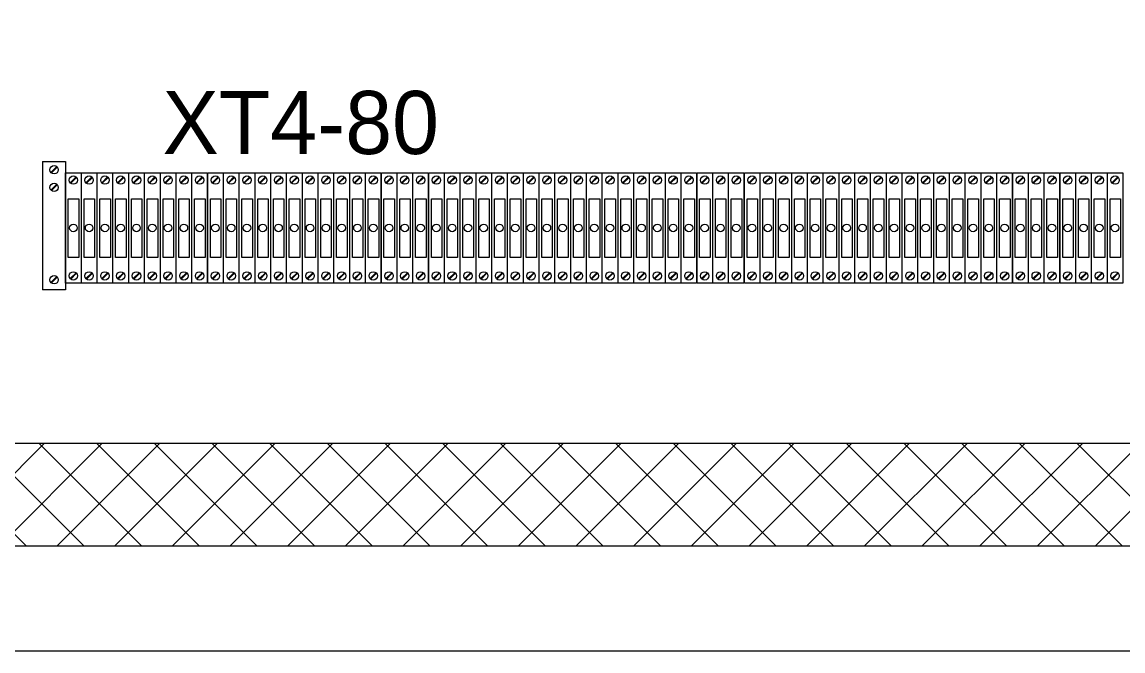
# Model space of a CAD drawing. Header units: millimetres. Extents: x 32626 to 72822, y 60047 to 123188.
# Drawn here: x 38763.5 to 39020.7, y 64902.7 to 65049.5 of the extents above; entities that cross this region are included whole.
import ezdxf

# ---------------------------------------------------------------- set-up
doc = ezdxf.new("R2010")
doc.units = ezdxf.units.MM
doc.header["$LTSCALE"] = 10
doc.layers.add('1轮廓实线层', color=7, linetype='Continuous', lineweight=18)
doc.layers.add('6文字层', color=3, linetype='Continuous', lineweight=18)
doc.styles.add('样式 1', font='SIMYOU.TTF', dxfattribs={"width": 0.75})

msp = doc.modelspace()

# ---------------------------------------------------------------- hatches: boundary and pattern name
at = {"layer": '1轮廓实线层'}
h = msp.add_hatch(dxfattribs=at)
h.set_pattern_fill('ANSI37', color=256, scale=3, style=0)
h.set_pattern_definition([(45, (7301.284, -2091.581), (-6.7351921, 6.7351921), []), (135, (7301.284, -2091.581), (-6.7351921, -6.7351921), [])])
h.paths.add_polyline_path([(38725.51, 64927.13), (38725.51, 65322.25), (39458.98, 65322.25), (39458.98, 64927.13)])
h.paths.add_polyline_path([(38748.93, 65298.85), (39435.56, 65298.85), (39435.56, 65190.85), (38748.93, 65190.85)], flags=16)
h.paths.add_polyline_path([(38748.91, 65166.85), (39435.58, 65166.85), (39435.58, 65076.85), (38748.91, 65076.85)], flags=16)
h.paths.add_polyline_path([(38748.91, 65052.85), (39435.58, 65052.85), (39435.58, 64951.12), (38748.91, 64951.12)], flags=16)

# ---------------------------------------------------------------- linework, layer by layer
at = {"layer": '1轮廓实线层', "lineweight": 13}
for p, q in [((38768.32, 65016.98), (38773.72, 65016.98)), ((38768.32, 65016.98), (38768.32, 64986.98)), ((38770.27, 65014.42), (38771.65, 65015.8)), ((38770.4, 65014.3), (38771.77, 65015.68)), ((38773.72, 65016.98), (38773.72, 64986.98)), ((38773.72, 65014.35), (38777.32, 65014.35)), ((38773.72, 64988.55), (38773.72, 65014.35)), ((38774.77, 65012.01), (38776.15, 65013.38)), ((38774.9, 65011.88), (38776.27, 65013.26)), ((38777.32, 65014.35), (38777.32, 64988.55)), ((38777.41, 65014.35), (38781.01, 65014.35)), ((38777.41, 64988.55), (38777.41, 65014.35)), ((38778.46, 65012.01), (38779.84, 65013.38)), ((38778.58, 65011.88), (38779.96, 65013.26)), ((38781.01, 65014.35), (38781.01, 64988.55)), ((38781.1, 65014.35), (38784.7, 65014.35)), ((38781.1, 64988.55), (38781.1, 65014.35)), ((38782.15, 65012.01), (38783.53, 65013.38)), ((38782.27, 65011.88), (38783.65, 65013.26)), ((38784.7, 65014.35), (38784.7, 64988.55)), ((38784.78, 65014.35), (38788.38, 65014.35)), ((38784.78, 64988.55), (38784.78, 65014.35)), ((38785.83, 65012.01), (38787.21, 65013.38)), ((38785.95, 65011.88), (38787.33, 65013.26)), ((38788.38, 65014.35), (38788.38, 64988.55)), ((38788.47, 65014.35), (38792.07, 65014.35)), ((38788.47, 64988.55), (38788.47, 65014.35)), ((38789.52, 65012.01), (38790.9, 65013.38)), ((38789.64, 65011.88), (38791.02, 65013.26)), ((38792.07, 65014.35), (38792.07, 64988.55)), ((38792.16, 65014.35), (38795.76, 65014.35)), ((38792.16, 64988.55), (38792.16, 65014.35)), ((38793.21, 65012.01), (38794.58, 65013.38)), ((38793.33, 65011.88), (38794.71, 65013.26)), ((38795.76, 65014.35), (38795.76, 64988.55)), ((38795.84, 65014.35), (38799.44, 65014.35)), ((38795.84, 64988.55), (38795.84, 65014.35)), ((38796.89, 65012.01), (38798.27, 65013.38)), ((38797.01, 65011.88), (38798.39, 65013.26)), ((38799.44, 65014.35), (38799.44, 64988.55)), ((38799.53, 65014.35), (38803.13, 65014.35)), ((38799.53, 64988.55), (38799.53, 65014.35)), ((38800.58, 65012.01), (38801.96, 65013.38)), ((38800.7, 65011.88), (38802.08, 65013.26)), ((38803.13, 65014.35), (38803.13, 64988.55)), ((38803.21, 65014.35), (38806.81, 65014.35)), ((38803.21, 64988.55), (38803.21, 65014.35)), ((38804.26, 65012.01), (38805.64, 65013.38)), ((38804.38, 65011.88), (38805.76, 65013.26)), ((38806.81, 65014.35), (38806.81, 64988.55)), ((38806.9, 65014.35), (38810.5, 65014.35)), ((38806.9, 64988.55), (38806.9, 65014.35)), ((38807.95, 65012.01), (38809.33, 65013.38)), ((38808.07, 65011.88), (38809.45, 65013.26)), ((38810.5, 65014.35), (38810.5, 64988.55)), ((38810.59, 65014.35), (38814.19, 65014.35)), ((38810.59, 64988.55), (38810.59, 65014.35)), ((38811.64, 65012.01), (38813.02, 65013.38)), ((38811.76, 65011.88), (38813.14, 65013.26)), ((38814.19, 65014.35), (38814.19, 64988.55)), ((38814.27, 65014.35), (38817.87, 65014.35)), ((38814.27, 64988.55), (38814.27, 65014.35)), ((38815.32, 65012.01), (38816.7, 65013.38)), ((38815.44, 65011.88), (38816.82, 65013.26)), ((38817.87, 65014.35), (38817.87, 64988.55)), ((38817.96, 65014.35), (38821.56, 65014.35)), ((38817.96, 64988.55), (38817.96, 65014.35)), ((38819.01, 65012.01), (38820.39, 65013.38)), ((38819.13, 65011.88), (38820.51, 65013.26)), ((38821.56, 65014.35), (38821.56, 64988.55)), ((38821.64, 65014.35), (38825.24, 65014.35)), ((38821.64, 64988.55), (38821.64, 65014.35)), ((38822.69, 65012.01), (38824.07, 65013.38)), ((38822.82, 65011.88), (38824.19, 65013.26)), ((38825.24, 65014.35), (38825.24, 64988.55)), ((38825.33, 65014.35), (38828.93, 65014.35)), ((38825.33, 64988.55), (38825.33, 65014.35)), ((38826.38, 65012.01), (38827.76, 65013.38)), ((38826.5, 65011.88), (38827.88, 65013.26)), ((38828.93, 65014.35), (38828.93, 64988.55)), ((38829.02, 65014.35), (38832.62, 65014.35)), ((38829.02, 64988.55), (38829.02, 65014.35)), ((38830.07, 65012.01), (38831.45, 65013.38)), ((38830.19, 65011.88), (38831.57, 65013.26)), ((38832.62, 65014.35), (38832.62, 64988.55)), ((38832.7, 65014.35), (38836.3, 65014.35)), ((38832.7, 64988.55), (38832.7, 65014.35)), ((38833.75, 65012.01), (38835.13, 65013.38)), ((38833.87, 65011.88), (38835.25, 65013.26)), ((38836.3, 65014.35), (38836.3, 64988.55)), ((38836.39, 65014.35), (38839.99, 65014.35)), ((38836.39, 64988.55), (38836.39, 65014.35)), ((38837.44, 65012.01), (38838.82, 65013.38)), ((38837.56, 65011.88), (38838.94, 65013.26)), ((38839.99, 65014.35), (38839.99, 64988.55)), ((38840.07, 65014.35), (38843.67, 65014.35)), ((38840.07, 64988.55), (38840.07, 65014.35)), ((38841.13, 65012.01), (38842.5, 65013.38)), ((38841.25, 65011.88), (38842.62, 65013.26)), ((38843.67, 65014.35), (38843.67, 64988.55)), ((38843.76, 65014.35), (38847.36, 65014.35)), ((38843.76, 64988.55), (38843.76, 65014.35)), ((38844.81, 65012.01), (38846.19, 65013.38)), ((38844.93, 65011.88), (38846.31, 65013.26)), ((38847.36, 65014.35), (38847.36, 64988.55)), ((38847.45, 64988.55), (38847.45, 65014.35)), ((38847.45, 65014.35), (38851.05, 65014.35)), ((38847.45, 64988.55), (38847.45, 65014.35)), ((38848.5, 65012.01), (38849.88, 65013.38)), ((38848.62, 65011.88), (38850, 65013.26)), ((38851.05, 65014.35), (38851.05, 64988.55)), ((38851.13, 65014.35), (38854.73, 65014.35)), ((38851.13, 64988.55), (38851.13, 65014.35)), ((38852.18, 65012.01), (38853.56, 65013.38)), ((38852.3, 65011.88), (38853.68, 65013.26)), ((38854.73, 65014.35), (38854.73, 64988.55)), ((38854.82, 65014.35), (38858.42, 65014.35)), ((38854.82, 64988.55), (38854.82, 65014.35)), ((38855.87, 65012.01), (38857.25, 65013.38)), ((38855.99, 65011.88), (38857.37, 65013.26)), ((38858.42, 65014.35), (38858.42, 64988.55)), ((38858.51, 65014.35), (38862.11, 65014.35)), ((38858.51, 64988.55), (38858.51, 65014.35)), ((38859.56, 65012.01), (38860.93, 65013.38)), ((38859.68, 65011.88), (38861.06, 65013.26)), ((38862.11, 65014.35), (38862.11, 64988.55)), ((38862.19, 65014.35), (38865.79, 65014.35)), ((38862.19, 64988.55), (38862.19, 65014.35)), ((38863.24, 65012.01), (38864.62, 65013.38)), ((38863.36, 65011.88), (38864.74, 65013.26)), ((38865.79, 65014.35), (38865.79, 64988.55)), ((38865.88, 65014.35), (38869.48, 65014.35)), ((38865.88, 64988.55), (38865.88, 65014.35)), ((38866.93, 65012.01), (38868.31, 65013.38)), ((38867.05, 65011.88), (38868.43, 65013.26)), ((38869.48, 65014.35), (38869.48, 64988.55)), ((38869.56, 65014.35), (38873.16, 65014.35)), ((38869.56, 64988.55), (38869.56, 65014.35)), ((38870.61, 65012.01), (38871.99, 65013.38)), ((38870.73, 65011.88), (38872.11, 65013.26)), ((38873.16, 65014.35), (38873.16, 64988.55)), ((38873.25, 65014.35), (38876.85, 65014.35)), ((38873.25, 64988.55), (38873.25, 65014.35)), ((38874.3, 65012.01), (38875.68, 65013.38)), ((38874.42, 65011.88), (38875.8, 65013.26)), ((38876.85, 65014.35), (38876.85, 64988.55)), ((38876.94, 65014.35), (38880.54, 65014.35)), ((38876.94, 64988.55), (38876.94, 65014.35)), ((38877.99, 65012.01), (38879.37, 65013.38)), ((38878.11, 65011.88), (38879.49, 65013.26)), ((38880.54, 65014.35), (38880.54, 64988.55)), ((38880.62, 65014.35), (38884.22, 65014.35)), ((38880.62, 64988.55), (38880.62, 65014.35)), ((38881.67, 65012.01), (38883.05, 65013.38)), ((38881.79, 65011.88), (38883.17, 65013.26)), ((38884.22, 65014.35), (38884.22, 64988.55)), ((38884.31, 65014.35), (38887.91, 65014.35)), ((38884.31, 64988.55), (38884.31, 65014.35)), ((38885.36, 65012.01), (38886.74, 65013.38)), ((38885.48, 65011.88), (38886.86, 65013.26)), ((38887.91, 65014.35), (38887.91, 64988.55)), ((38887.99, 65014.35), (38891.59, 65014.35)), ((38887.99, 64988.55), (38887.99, 65014.35)), ((38889.04, 65012.01), (38890.42, 65013.38)), ((38889.17, 65011.88), (38890.54, 65013.26)), ((38891.59, 65014.35), (38891.59, 64988.55)), ((38891.68, 65014.35), (38895.28, 65014.35)), ((38891.68, 64988.55), (38891.68, 65014.35)), ((38892.73, 65012.01), (38894.11, 65013.38)), ((38892.85, 65011.88), (38894.23, 65013.26)), ((38895.28, 65014.35), (38895.28, 64988.55)), ((38895.37, 65014.35), (38898.97, 65014.35)), ((38895.37, 64988.55), (38895.37, 65014.35)), ((38896.42, 65012.01), (38897.8, 65013.38)), ((38896.54, 65011.88), (38897.92, 65013.26)), ((38898.97, 65014.35), (38898.97, 64988.55)), ((38899.05, 65014.35), (38902.65, 65014.35)), ((38899.05, 64988.55), (38899.05, 65014.35)), ((38900.1, 65012.01), (38901.48, 65013.38)), ((38900.22, 65011.88), (38901.6, 65013.26)), ((38902.65, 65014.35), (38902.65, 64988.55)), ((38902.74, 65014.35), (38906.34, 65014.35)), ((38902.74, 64988.55), (38902.74, 65014.35)), ((38903.79, 65012.01), (38905.17, 65013.38)), ((38903.91, 65011.88), (38905.29, 65013.26)), ((38906.34, 65014.35), (38906.34, 64988.55)), ((38906.42, 65014.35), (38910.02, 65014.35)), ((38906.42, 64988.55), (38906.42, 65014.35)), ((38907.48, 65012.01), (38908.85, 65013.38)), ((38907.6, 65011.88), (38908.98, 65013.26)), ((38910.02, 65014.35), (38910.02, 64988.55)), ((38910.11, 65014.35), (38913.71, 65014.35)), ((38910.11, 64988.55), (38910.11, 65014.35)), ((38911.16, 65012.01), (38912.54, 65013.38)), ((38911.28, 65011.88), (38912.66, 65013.26)), ((38913.71, 65014.35), (38913.71, 64988.55)), ((38913.8, 65014.35), (38917.4, 65014.35)), ((38913.8, 64988.55), (38913.8, 65014.35)), ((38914.85, 65012.01), (38916.23, 65013.38)), ((38914.97, 65011.88), (38916.35, 65013.26)), ((38917.4, 65014.35), (38917.4, 64988.55)), ((38917.48, 65014.35), (38921.08, 65014.35)), ((38917.48, 64988.55), (38917.48, 65014.35)), ((38918.53, 65012.01), (38919.91, 65013.38)), ((38918.65, 65011.88), (38920.03, 65013.26)), ((38921.08, 65014.35), (38921.08, 64988.55)), ((38921.17, 64988.55), (38921.17, 65014.35)), ((38921.17, 65014.35), (38924.77, 65014.35)), ((38921.17, 64988.55), (38921.17, 65014.35)), ((38922.22, 65012.01), (38923.6, 65013.38)), ((38922.34, 65011.88), (38923.72, 65013.26)), ((38924.77, 65014.35), (38924.77, 64988.55)), ((38924.86, 65014.35), (38928.46, 65014.35)), ((38924.86, 64988.55), (38924.86, 65014.35)), ((38925.91, 65012.01), (38927.28, 65013.38)), ((38926.03, 65011.88), (38927.41, 65013.26)), ((38928.46, 65014.35), (38928.46, 64988.55)), ((38928.54, 65014.35), (38932.14, 65014.35)), ((38928.54, 64988.55), (38928.54, 65014.35)), ((38929.59, 65012.01), (38930.97, 65013.38)), ((38929.71, 65011.88), (38931.09, 65013.26)), ((38932.14, 65014.35), (38932.14, 64988.55)), ((38932.23, 65014.35), (38935.83, 65014.35)), ((38932.23, 64988.55), (38932.23, 65014.35)), ((38933.28, 65012.01), (38934.66, 65013.38)), ((38933.4, 65011.88), (38934.78, 65013.26)), ((38935.83, 65014.35), (38935.83, 64988.55)), ((38935.91, 65014.35), (38939.51, 65014.35)), ((38935.91, 64988.55), (38935.91, 65014.35)), ((38936.96, 65012.01), (38938.34, 65013.38)), ((38937.09, 65011.88), (38938.46, 65013.26)), ((38939.51, 65014.35), (38939.51, 64988.55)), ((38939.6, 65014.35), (38943.2, 65014.35)), ((38939.6, 64988.55), (38939.6, 65014.35)), ((38940.65, 65012.01), (38942.03, 65013.38)), ((38940.77, 65011.88), (38942.15, 65013.26)), ((38943.2, 65014.35), (38943.2, 64988.55)), ((38943.29, 65014.35), (38946.89, 65014.35)), ((38943.29, 64988.55), (38943.29, 65014.35)), ((38944.34, 65012.01), (38945.72, 65013.38)), ((38944.46, 65011.88), (38945.84, 65013.26)), ((38946.89, 65014.35), (38946.89, 64988.55)), ((38946.97, 65014.35), (38950.57, 65014.35)), ((38946.97, 64988.55), (38946.97, 65014.35)), ((38948.02, 65012.01), (38949.4, 65013.38)), ((38948.14, 65011.88), (38949.52, 65013.26)), ((38950.57, 65014.35), (38950.57, 64988.55)), ((38950.66, 65014.35), (38954.26, 65014.35)), ((38950.66, 64988.55), (38950.66, 65014.35)), ((38951.71, 65012.01), (38953.09, 65013.38)), ((38951.83, 65011.88), (38953.21, 65013.26)), ((38954.26, 65014.35), (38954.26, 64988.55)), ((38954.34, 65014.35), (38957.94, 65014.35)), ((38954.34, 64988.55), (38954.34, 65014.35)), ((38955.39, 65012.01), (38956.77, 65013.38)), ((38955.52, 65011.88), (38956.89, 65013.26)), ((38957.94, 65014.35), (38957.94, 64988.55)), ((38958.03, 65014.35), (38961.63, 65014.35)), ((38958.03, 64988.55), (38958.03, 65014.35)), ((38959.08, 65012.01), (38960.46, 65013.38)), ((38959.2, 65011.88), (38960.58, 65013.26)), ((38961.63, 65014.35), (38961.63, 64988.55)), ((38961.72, 65014.35), (38965.32, 65014.35)), ((38961.72, 64988.55), (38961.72, 65014.35)), ((38962.77, 65012.01), (38964.15, 65013.38)), ((38962.89, 65011.88), (38964.27, 65013.26)), ((38965.32, 65014.35), (38965.32, 64988.55)), ((38965.4, 65014.35), (38969, 65014.35)), ((38965.4, 64988.55), (38965.4, 65014.35)), ((38966.45, 65012.01), (38967.83, 65013.38)), ((38966.57, 65011.88), (38967.95, 65013.26)), ((38969, 65014.35), (38969, 64988.55)), ((38969.09, 65014.35), (38972.69, 65014.35)), ((38969.09, 64988.55), (38969.09, 65014.35)), ((38970.14, 65012.01), (38971.52, 65013.38)), ((38970.26, 65011.88), (38971.64, 65013.26)), ((38972.69, 65014.35), (38972.69, 64988.55)), ((38972.78, 65014.35), (38976.38, 65014.35)), ((38972.78, 64988.55), (38972.78, 65014.35)), ((38973.83, 65012.01), (38975.2, 65013.38)), ((38973.95, 65011.88), (38975.33, 65013.26)), ((38976.38, 65014.35), (38976.38, 64988.55)), ((38976.46, 65014.35), (38980.06, 65014.35)), ((38976.46, 64988.55), (38976.46, 65014.35)), ((38977.51, 65012.01), (38978.89, 65013.38)), ((38977.63, 65011.88), (38979.01, 65013.26)), ((38980.06, 65014.35), (38980.06, 64988.55)), ((38980.15, 65014.35), (38983.75, 65014.35)), ((38980.15, 64988.55), (38980.15, 65014.35)), ((38981.2, 65012.01), (38982.58, 65013.38)), ((38981.32, 65011.88), (38982.7, 65013.26)), ((38983.75, 65014.35), (38983.75, 64988.55)), ((38983.83, 65014.35), (38987.43, 65014.35)), ((38983.83, 64988.55), (38983.83, 65014.35)), ((38984.88, 65012.01), (38986.26, 65013.38)), ((38985, 65011.88), (38986.38, 65013.26)), ((38987.43, 65014.35), (38987.43, 64988.55)), ((38987.52, 65014.35), (38991.12, 65014.35)), ((38987.52, 64988.55), (38987.52, 65014.35)), ((38988.57, 65012.01), (38989.95, 65013.38)), ((38988.69, 65011.88), (38990.07, 65013.26)), ((38991.12, 65014.35), (38991.12, 64988.55)), ((38991.21, 65014.35), (38994.81, 65014.35)), ((38991.21, 64988.55), (38991.21, 65014.35)), ((38992.26, 65012.01), (38993.63, 65013.38)), ((38992.38, 65011.88), (38993.76, 65013.26)), ((38994.81, 65014.35), (38994.81, 64988.55)), ((38994.89, 64988.55), (38994.89, 65014.35)), ((38994.89, 65014.35), (38998.49, 65014.35)), ((38994.89, 64988.55), (38994.89, 65014.35)), ((38995.94, 65012.01), (38997.32, 65013.38)), ((38996.06, 65011.88), (38997.44, 65013.26)), ((38998.49, 65014.35), (38998.49, 64988.55)), ((38998.58, 65014.35), (39002.18, 65014.35)), ((38998.58, 64988.55), (38998.58, 65014.35)), ((38999.63, 65012.01), (39001.01, 65013.38)), ((38999.75, 65011.88), (39001.13, 65013.26)), ((39002.18, 65014.35), (39002.18, 64988.55)), ((39002.26, 65014.35), (39005.86, 65014.35)), ((39002.26, 64988.55), (39002.26, 65014.35)), ((39003.31, 65012.01), (39004.69, 65013.38)), ((39003.44, 65011.88), (39004.81, 65013.26)), ((39005.86, 65014.35), (39005.86, 64988.55)), ((39005.95, 65014.35), (39009.55, 65014.35)), ((39005.95, 64988.55), (39005.95, 65014.35)), ((39007, 65012.01), (39008.38, 65013.38)), ((39007.12, 65011.88), (39008.5, 65013.26)), ((39009.55, 65014.35), (39009.55, 64988.55)), ((39009.64, 65014.35), (39013.24, 65014.35)), ((39009.64, 64988.55), (39009.64, 65014.35)), ((39010.69, 65012.01), (39012.07, 65013.38)), ((39010.81, 65011.88), (39012.19, 65013.26)), ((39013.24, 65014.35), (39013.24, 64988.55)), ((39013.32, 65014.35), (39016.92, 65014.35)), ((39013.32, 64988.55), (39013.32, 65014.35)), ((39014.37, 65012.01), (39015.75, 65013.38)), ((39014.49, 65011.88), (39015.87, 65013.26)), ((39016.92, 65014.35), (39016.92, 64988.55)), ((39017.01, 65014.35), (39020.61, 65014.35)), ((39017.01, 64988.55), (39017.01, 65014.35)), ((39018.06, 65012.01), (39019.44, 65013.38)), ((39018.18, 65011.88), (39019.56, 65013.26)), ((39020.61, 65014.35), (39020.61, 64988.55)), ((38770.27, 65010.3), (38771.65, 65011.68)), ((38770.4, 65010.18), (38771.77, 65011.56)), ((38770.27, 64988.73), (38771.65, 64990.11)), ((38770.4, 64988.61), (38771.77, 64989.99)), ((38774.77, 64989.63), (38776.15, 64991.01)), ((38774.9, 64989.51), (38776.27, 64990.89)), ((38778.46, 64989.63), (38779.84, 64991.01)), ((38778.58, 64989.51), (38779.96, 64990.89)), ((38782.15, 64989.63), (38783.53, 64991.01)), ((38782.27, 64989.51), (38783.65, 64990.89)), ((38785.83, 64989.63), (38787.21, 64991.01)), ((38785.95, 64989.51), (38787.33, 64990.89)), ((38789.52, 64989.63), (38790.9, 64991.01)), ((38789.64, 64989.51), (38791.02, 64990.89)), ((38793.21, 64989.63), (38794.58, 64991.01)), ((38793.33, 64989.51), (38794.71, 64990.89)), ((38796.89, 64989.63), (38798.27, 64991.01)), ((38797.01, 64989.51), (38798.39, 64990.89)), ((38800.58, 64989.63), (38801.96, 64991.01)), ((38800.7, 64989.51), (38802.08, 64990.89)), ((38804.26, 64989.63), (38805.64, 64991.01)), ((38804.38, 64989.51), (38805.76, 64990.89)), ((38807.95, 64989.63), (38809.33, 64991.01)), ((38808.07, 64989.51), (38809.45, 64990.89)), ((38811.64, 64989.63), (38813.02, 64991.01)), ((38811.76, 64989.51), (38813.14, 64990.89)), ((38815.32, 64989.63), (38816.7, 64991.01)), ((38815.44, 64989.51), (38816.82, 64990.89)), ((38819.01, 64989.63), (38820.39, 64991.01)), ((38819.13, 64989.51), (38820.51, 64990.89)), ((38822.69, 64989.63), (38824.07, 64991.01)), ((38822.82, 64989.51), (38824.19, 64990.89)), ((38826.38, 64989.63), (38827.76, 64991.01)), ((38826.5, 64989.51), (38827.88, 64990.89)), ((38830.07, 64989.63), (38831.45, 64991.01)), ((38830.19, 64989.51), (38831.57, 64990.89)), ((38833.75, 64989.63), (38835.13, 64991.01)), ((38833.87, 64989.51), (38835.25, 64990.89)), ((38837.44, 64989.63), (38838.82, 64991.01)), ((38837.56, 64989.51), (38838.94, 64990.89)), ((38841.13, 64989.63), (38842.5, 64991.01)), ((38841.25, 64989.51), (38842.62, 64990.89)), ((38844.81, 64989.63), (38846.19, 64991.01)), ((38844.93, 64989.51), (38846.31, 64990.89)), ((38848.5, 64989.63), (38849.88, 64991.01)), ((38848.62, 64989.51), (38850, 64990.89)), ((38852.18, 64989.63), (38853.56, 64991.01)), ((38852.3, 64989.51), (38853.68, 64990.89)), ((38855.87, 64989.63), (38857.25, 64991.01)), ((38855.99, 64989.51), (38857.37, 64990.89)), ((38859.56, 64989.63), (38860.93, 64991.01)), ((38859.68, 64989.51), (38861.06, 64990.89)), ((38863.24, 64989.63), (38864.62, 64991.01)), ((38863.36, 64989.51), (38864.74, 64990.89)), ((38866.93, 64989.63), (38868.31, 64991.01)), ((38867.05, 64989.51), (38868.43, 64990.89)), ((38870.61, 64989.63), (38871.99, 64991.01)), ((38870.73, 64989.51), (38872.11, 64990.89)), ((38874.3, 64989.63), (38875.68, 64991.01)), ((38874.42, 64989.51), (38875.8, 64990.89)), ((38877.99, 64989.63), (38879.37, 64991.01)), ((38878.11, 64989.51), (38879.49, 64990.89)), ((38881.67, 64989.63), (38883.05, 64991.01)), ((38881.79, 64989.51), (38883.17, 64990.89)), ((38885.36, 64989.63), (38886.74, 64991.01)), ((38885.48, 64989.51), (38886.86, 64990.89)), ((38889.04, 64989.63), (38890.42, 64991.01)), ((38889.17, 64989.51), (38890.54, 64990.89)), ((38892.73, 64989.63), (38894.11, 64991.01)), ((38892.85, 64989.51), (38894.23, 64990.89)), ((38896.42, 64989.63), (38897.8, 64991.01)), ((38896.54, 64989.51), (38897.92, 64990.89)), ((38900.1, 64989.63), (38901.48, 64991.01)), ((38900.22, 64989.51), (38901.6, 64990.89)), ((38903.79, 64989.63), (38905.17, 64991.01)), ((38903.91, 64989.51), (38905.29, 64990.89)), ((38907.48, 64989.63), (38908.85, 64991.01)), ((38907.6, 64989.51), (38908.98, 64990.89)), ((38911.16, 64989.63), (38912.54, 64991.01)), ((38911.28, 64989.51), (38912.66, 64990.89)), ((38914.85, 64989.63), (38916.23, 64991.01)), ((38914.97, 64989.51), (38916.35, 64990.89)), ((38918.53, 64989.63), (38919.91, 64991.01)), ((38918.65, 64989.51), (38920.03, 64990.89)), ((38922.22, 64989.63), (38923.6, 64991.01)), ((38922.34, 64989.51), (38923.72, 64990.89)), ((38925.91, 64989.63), (38927.28, 64991.01)), ((38926.03, 64989.51), (38927.41, 64990.89)), ((38929.59, 64989.63), (38930.97, 64991.01)), ((38929.71, 64989.51), (38931.09, 64990.89)), ((38933.28, 64989.63), (38934.66, 64991.01)), ((38933.4, 64989.51), (38934.78, 64990.89)), ((38936.96, 64989.63), (38938.34, 64991.01)), ((38937.09, 64989.51), (38938.46, 64990.89)), ((38940.65, 64989.63), (38942.03, 64991.01)), ((38940.77, 64989.51), (38942.15, 64990.89)), ((38944.34, 64989.63), (38945.72, 64991.01)), ((38944.46, 64989.51), (38945.84, 64990.89)), ((38948.02, 64989.63), (38949.4, 64991.01)), ((38948.14, 64989.51), (38949.52, 64990.89)), ((38951.71, 64989.63), (38953.09, 64991.01)), ((38951.83, 64989.51), (38953.21, 64990.89)), ((38955.39, 64989.63), (38956.77, 64991.01)), ((38955.52, 64989.51), (38956.89, 64990.89)), ((38959.08, 64989.63), (38960.46, 64991.01)), ((38959.2, 64989.51), (38960.58, 64990.89)), ((38962.77, 64989.63), (38964.15, 64991.01)), ((38962.89, 64989.51), (38964.27, 64990.89)), ((38966.45, 64989.63), (38967.83, 64991.01)), ((38966.57, 64989.51), (38967.95, 64990.89)), ((38970.14, 64989.63), (38971.52, 64991.01)), ((38970.26, 64989.51), (38971.64, 64990.89)), ((38973.83, 64989.63), (38975.2, 64991.01)), ((38973.95, 64989.51), (38975.33, 64990.89)), ((38977.51, 64989.63), (38978.89, 64991.01)), ((38977.63, 64989.51), (38979.01, 64990.89)), ((38981.2, 64989.63), (38982.58, 64991.01)), ((38981.32, 64989.51), (38982.7, 64990.89)), ((38984.88, 64989.63), (38986.26, 64991.01)), ((38985, 64989.51), (38986.38, 64990.89)), ((38988.57, 64989.63), (38989.95, 64991.01)), ((38988.69, 64989.51), (38990.07, 64990.89)), ((38992.26, 64989.63), (38993.63, 64991.01)), ((38992.38, 64989.51), (38993.76, 64990.89)), ((38995.94, 64989.63), (38997.32, 64991.01)), ((38996.06, 64989.51), (38997.44, 64990.89)), ((38999.63, 64989.63), (39001.01, 64991.01)), ((38999.75, 64989.51), (39001.13, 64990.89)), ((39003.31, 64989.63), (39004.69, 64991.01)), ((39003.44, 64989.51), (39004.81, 64990.89)), ((39007, 64989.63), (39008.38, 64991.01)), ((39007.12, 64989.51), (39008.5, 64990.89)), ((39010.69, 64989.63), (39012.07, 64991.01)), ((39010.81, 64989.51), (39012.19, 64990.89)), ((39014.37, 64989.63), (39015.75, 64991.01)), ((39014.49, 64989.51), (39015.87, 64990.89)), ((39018.06, 64989.63), (39019.44, 64991.01)), ((39018.18, 64989.51), (39019.56, 64990.89)), ((38773.72, 64986.98), (38768.32, 64986.98)), ((38777.32, 64988.55), (38773.72, 64988.55)), ((38781.01, 64988.55), (38777.41, 64988.55)), ((38784.7, 64988.55), (38781.1, 64988.55)), ((38788.38, 64988.55), (38784.78, 64988.55)), ((38792.07, 64988.55), (38788.47, 64988.55)), ((38795.76, 64988.55), (38792.16, 64988.55)), ((38799.44, 64988.55), (38795.84, 64988.55)), ((38803.13, 64988.55), (38799.53, 64988.55)), ((38806.81, 64988.55), (38803.21, 64988.55)), ((38810.5, 64988.55), (38806.9, 64988.55)), ((38814.19, 64988.55), (38810.59, 64988.55)), ((38817.87, 64988.55), (38814.27, 64988.55)), ((38821.56, 64988.55), (38817.96, 64988.55)), ((38825.24, 64988.55), (38821.64, 64988.55)), ((38828.93, 64988.55), (38825.33, 64988.55)), ((38832.62, 64988.55), (38829.02, 64988.55)), ((38836.3, 64988.55), (38832.7, 64988.55)), ((38839.99, 64988.55), (38836.39, 64988.55)), ((38843.67, 64988.55), (38840.07, 64988.55)), ((38847.36, 64988.55), (38843.76, 64988.55)), ((38851.05, 64988.55), (38847.45, 64988.55)), ((38854.73, 64988.55), (38851.13, 64988.55)), ((38858.42, 64988.55), (38854.82, 64988.55)), ((38862.11, 64988.55), (38858.51, 64988.55)), ((38865.79, 64988.55), (38862.19, 64988.55)), ((38869.48, 64988.55), (38865.88, 64988.55)), ((38873.16, 64988.55), (38869.56, 64988.55)), ((38876.85, 64988.55), (38873.25, 64988.55)), ((38880.54, 64988.55), (38876.94, 64988.55)), ((38884.22, 64988.55), (38880.62, 64988.55)), ((38887.91, 64988.55), (38884.31, 64988.55)), ((38891.59, 64988.55), (38887.99, 64988.55)), ((38895.28, 64988.55), (38891.68, 64988.55)), ((38898.97, 64988.55), (38895.37, 64988.55)), ((38902.65, 64988.55), (38899.05, 64988.55)), ((38906.34, 64988.55), (38902.74, 64988.55)), ((38910.02, 64988.55), (38906.42, 64988.55)), ((38913.71, 64988.55), (38910.11, 64988.55)), ((38917.4, 64988.55), (38913.8, 64988.55)), ((38921.08, 64988.55), (38917.48, 64988.55)), ((38924.77, 64988.55), (38921.17, 64988.55)), ((38928.46, 64988.55), (38924.86, 64988.55)), ((38932.14, 64988.55), (38928.54, 64988.55)), ((38935.83, 64988.55), (38932.23, 64988.55)), ((38939.51, 64988.55), (38935.91, 64988.55)), ((38943.2, 64988.55), (38939.6, 64988.55)), ((38946.89, 64988.55), (38943.29, 64988.55)), ((38950.57, 64988.55), (38946.97, 64988.55)), ((38954.26, 64988.55), (38950.66, 64988.55)), ((38957.94, 64988.55), (38954.34, 64988.55)), ((38961.63, 64988.55), (38958.03, 64988.55)), ((38965.32, 64988.55), (38961.72, 64988.55)), ((38969, 64988.55), (38965.4, 64988.55)), ((38972.69, 64988.55), (38969.09, 64988.55)), ((38976.38, 64988.55), (38972.78, 64988.55)), ((38980.06, 64988.55), (38976.46, 64988.55)), ((38983.75, 64988.55), (38980.15, 64988.55)), ((38987.43, 64988.55), (38983.83, 64988.55)), ((38991.12, 64988.55), (38987.52, 64988.55)), ((38994.81, 64988.55), (38991.21, 64988.55)), ((38998.49, 64988.55), (38994.89, 64988.55)), ((39002.18, 64988.55), (38998.58, 64988.55)), ((39005.86, 64988.55), (39002.26, 64988.55)), ((39009.55, 64988.55), (39005.95, 64988.55)), ((39013.24, 64988.55), (39009.64, 64988.55)), ((39016.92, 64988.55), (39013.32, 64988.55)), ((39020.61, 64988.55), (39017.01, 64988.55))]:
    msp.add_line(p, q, dxfattribs=at)
at = {"layer": '1轮廓实线层'}
for p, q in [((39435.58, 64951.12), (38748.91, 64951.12)), ((39458.98, 64927.13), (38725.51, 64927.13)), ((38696.25, 64902.69), (39488.25, 64902.69))]:
    msp.add_line(p, q, dxfattribs=at)
at = {"layer": '1轮廓实线层', "lineweight": 13}
for points in [[(38774.35, 65008.24), (38776.79, 65008.24), (38776.79, 64994.59), (38774.35, 64994.59)], [(38778.03, 65008.24), (38780.48, 65008.24), (38780.48, 64994.59), (38778.03, 64994.59)], [(38781.72, 65008.24), (38784.17, 65008.24), (38784.17, 64994.59), (38781.72, 64994.59)], [(38785.4, 65008.24), (38787.85, 65008.24), (38787.85, 64994.59), (38785.4, 64994.59)], [(38789.09, 65008.24), (38791.54, 65008.24), (38791.54, 64994.59), (38789.09, 64994.59)], [(38792.78, 65008.24), (38795.22, 65008.24), (38795.22, 64994.59), (38792.78, 64994.59)], [(38796.46, 65008.24), (38798.91, 65008.24), (38798.91, 64994.59), (38796.46, 64994.59)], [(38800.15, 65008.24), (38802.6, 65008.24), (38802.6, 64994.59), (38800.15, 64994.59)], [(38803.83, 65008.24), (38806.28, 65008.24), (38806.28, 64994.59), (38803.83, 64994.59)], [(38807.52, 65008.24), (38809.97, 65008.24), (38809.97, 64994.59), (38807.52, 64994.59)], [(38811.21, 65008.24), (38813.65, 65008.24), (38813.65, 64994.59), (38811.21, 64994.59)], [(38814.89, 65008.24), (38817.34, 65008.24), (38817.34, 64994.59), (38814.89, 64994.59)], [(38818.58, 65008.24), (38821.03, 65008.24), (38821.03, 64994.59), (38818.58, 64994.59)], [(38822.27, 65008.24), (38824.71, 65008.24), (38824.71, 64994.59), (38822.27, 64994.59)], [(38825.95, 65008.24), (38828.4, 65008.24), (38828.4, 64994.59), (38825.95, 64994.59)], [(38829.64, 65008.24), (38832.09, 65008.24), (38832.09, 64994.59), (38829.64, 64994.59)], [(38833.32, 65008.24), (38835.77, 65008.24), (38835.77, 64994.59), (38833.32, 64994.59)], [(38837.01, 65008.24), (38839.46, 65008.24), (38839.46, 64994.59), (38837.01, 64994.59)], [(38840.7, 65008.24), (38843.14, 65008.24), (38843.14, 64994.59), (38840.7, 64994.59)], [(38844.38, 65008.24), (38846.83, 65008.24), (38846.83, 64994.59), (38844.38, 64994.59)], [(38848.07, 65008.24), (38850.52, 65008.24), (38850.52, 64994.59), (38848.07, 64994.59)], [(38851.75, 65008.24), (38854.2, 65008.24), (38854.2, 64994.59), (38851.75, 64994.59)], [(38855.44, 65008.24), (38857.89, 65008.24), (38857.89, 64994.59), (38855.44, 64994.59)], [(38859.13, 65008.24), (38861.57, 65008.24), (38861.57, 64994.59), (38859.13, 64994.59)], [(38862.81, 65008.24), (38865.26, 65008.24), (38865.26, 64994.59), (38862.81, 64994.59)], [(38866.5, 65008.24), (38868.95, 65008.24), (38868.95, 64994.59), (38866.5, 64994.59)], [(38870.18, 65008.24), (38872.63, 65008.24), (38872.63, 64994.59), (38870.18, 64994.59)], [(38873.87, 65008.24), (38876.32, 65008.24), (38876.32, 64994.59), (38873.87, 64994.59)], [(38877.56, 65008.24), (38880.01, 65008.24), (38880.01, 64994.59), (38877.56, 64994.59)], [(38881.24, 65008.24), (38883.69, 65008.24), (38883.69, 64994.59), (38881.24, 64994.59)], [(38884.93, 65008.24), (38887.38, 65008.24), (38887.38, 64994.59), (38884.93, 64994.59)], [(38888.62, 65008.24), (38891.06, 65008.24), (38891.06, 64994.59), (38888.62, 64994.59)], [(38892.3, 65008.24), (38894.75, 65008.24), (38894.75, 64994.59), (38892.3, 64994.59)], [(38895.99, 65008.24), (38898.44, 65008.24), (38898.44, 64994.59), (38895.99, 64994.59)], [(38899.67, 65008.24), (38902.12, 65008.24), (38902.12, 64994.59), (38899.67, 64994.59)], [(38903.36, 65008.24), (38905.81, 65008.24), (38905.81, 64994.59), (38903.36, 64994.59)], [(38907.05, 65008.24), (38909.49, 65008.24), (38909.49, 64994.59), (38907.05, 64994.59)], [(38910.73, 65008.24), (38913.18, 65008.24), (38913.18, 64994.59), (38910.73, 64994.59)], [(38914.42, 65008.24), (38916.87, 65008.24), (38916.87, 64994.59), (38914.42, 64994.59)], [(38918.1, 65008.24), (38920.55, 65008.24), (38920.55, 64994.59), (38918.1, 64994.59)], [(38921.79, 65008.24), (38924.24, 65008.24), (38924.24, 64994.59), (38921.79, 64994.59)], [(38925.48, 65008.24), (38927.92, 65008.24), (38927.92, 64994.59), (38925.48, 64994.59)], [(38929.16, 65008.24), (38931.61, 65008.24), (38931.61, 64994.59), (38929.16, 64994.59)], [(38932.85, 65008.24), (38935.3, 65008.24), (38935.3, 64994.59), (38932.85, 64994.59)], [(38936.53, 65008.24), (38938.98, 65008.24), (38938.98, 64994.59), (38936.53, 64994.59)], [(38940.22, 65008.24), (38942.67, 65008.24), (38942.67, 64994.59), (38940.22, 64994.59)], [(38943.91, 65008.24), (38946.36, 65008.24), (38946.36, 64994.59), (38943.91, 64994.59)], [(38947.59, 65008.24), (38950.04, 65008.24), (38950.04, 64994.59), (38947.59, 64994.59)], [(38951.28, 65008.24), (38953.73, 65008.24), (38953.73, 64994.59), (38951.28, 64994.59)], [(38954.97, 65008.24), (38957.41, 65008.24), (38957.41, 64994.59), (38954.97, 64994.59)], [(38958.65, 65008.24), (38961.1, 65008.24), (38961.1, 64994.59), (38958.65, 64994.59)], [(38962.34, 65008.24), (38964.79, 65008.24), (38964.79, 64994.59), (38962.34, 64994.59)], [(38966.02, 65008.24), (38968.47, 65008.24), (38968.47, 64994.59), (38966.02, 64994.59)], [(38969.71, 65008.24), (38972.16, 65008.24), (38972.16, 64994.59), (38969.71, 64994.59)], [(38973.4, 65008.24), (38975.84, 65008.24), (38975.84, 64994.59), (38973.4, 64994.59)], [(38977.08, 65008.24), (38979.53, 65008.24), (38979.53, 64994.59), (38977.08, 64994.59)], [(38980.77, 65008.24), (38983.22, 65008.24), (38983.22, 64994.59), (38980.77, 64994.59)], [(38984.45, 65008.24), (38986.9, 65008.24), (38986.9, 64994.59), (38984.45, 64994.59)], [(38988.14, 65008.24), (38990.59, 65008.24), (38990.59, 64994.59), (38988.14, 64994.59)], [(38991.83, 65008.24), (38994.27, 65008.24), (38994.27, 64994.59), (38991.83, 64994.59)], [(38995.51, 65008.24), (38997.96, 65008.24), (38997.96, 64994.59), (38995.51, 64994.59)], [(38999.2, 65008.24), (39001.65, 65008.24), (39001.65, 64994.59), (38999.2, 64994.59)], [(39002.88, 65008.24), (39005.33, 65008.24), (39005.33, 64994.59), (39002.88, 64994.59)], [(39006.57, 65008.24), (39009.02, 65008.24), (39009.02, 64994.59), (39006.57, 64994.59)], [(39010.26, 65008.24), (39012.71, 65008.24), (39012.71, 64994.59), (39010.26, 64994.59)], [(39013.94, 65008.24), (39016.39, 65008.24), (39016.39, 64994.59), (39013.94, 64994.59)], [(39017.63, 65008.24), (39020.08, 65008.24), (39020.08, 64994.59), (39017.63, 64994.59)]]:
    msp.add_lwpolyline(points, close=True, dxfattribs=at)
for centre, radius in [((38771.02, 65015.05), 0.975), ((38775.52, 65012.63), 0.975), ((38779.21, 65012.63), 0.975), ((38782.9, 65012.63), 0.975), ((38786.58, 65012.63), 0.975), ((38790.27, 65012.63), 0.975), ((38793.96, 65012.63), 0.975), ((38797.64, 65012.63), 0.975), ((38801.33, 65012.63), 0.975), ((38805.01, 65012.63), 0.975), ((38808.7, 65012.63), 0.975), ((38812.39, 65012.63), 0.975), ((38816.07, 65012.63), 0.975), ((38819.76, 65012.63), 0.975), ((38823.44, 65012.63), 0.975), ((38827.13, 65012.63), 0.975), ((38830.82, 65012.63), 0.975), ((38834.5, 65012.63), 0.975), ((38838.19, 65012.63), 0.975), ((38841.87, 65012.63), 0.975), ((38845.56, 65012.63), 0.975), ((38849.25, 65012.63), 0.975), ((38852.93, 65012.63), 0.975), ((38856.62, 65012.63), 0.975), ((38860.31, 65012.63), 0.975), ((38863.99, 65012.63), 0.975), ((38867.68, 65012.63), 0.975), ((38871.36, 65012.63), 0.975), ((38875.05, 65012.63), 0.975), ((38878.74, 65012.63), 0.975), ((38882.42, 65012.63), 0.975), ((38886.11, 65012.63), 0.975), ((38889.79, 65012.63), 0.975), ((38893.48, 65012.63), 0.975), ((38897.17, 65012.63), 0.975), ((38900.85, 65012.63), 0.975), ((38904.54, 65012.63), 0.975), ((38908.22, 65012.63), 0.975), ((38911.91, 65012.63), 0.975), ((38915.6, 65012.63), 0.975), ((38919.28, 65012.63), 0.975), ((38922.97, 65012.63), 0.975), ((38926.66, 65012.63), 0.975), ((38930.34, 65012.63), 0.975), ((38934.03, 65012.63), 0.975), ((38937.71, 65012.63), 0.975), ((38941.4, 65012.63), 0.975), ((38945.09, 65012.63), 0.975), ((38948.77, 65012.63), 0.975), ((38952.46, 65012.63), 0.975), ((38956.14, 65012.63), 0.975), ((38959.83, 65012.63), 0.975), ((38963.52, 65012.63), 0.975), ((38967.2, 65012.63), 0.975), ((38970.89, 65012.63), 0.975), ((38974.58, 65012.63), 0.975), ((38978.26, 65012.63), 0.975), ((38981.95, 65012.63), 0.975), ((38985.63, 65012.63), 0.975), ((38989.32, 65012.63), 0.975), ((38993.01, 65012.63), 0.975), ((38996.69, 65012.63), 0.975), ((39000.38, 65012.63), 0.975), ((39004.06, 65012.63), 0.975), ((39007.75, 65012.63), 0.975), ((39011.44, 65012.63), 0.975), ((39015.12, 65012.63), 0.975), ((39018.81, 65012.63), 0.975), ((38771.02, 65010.93), 0.975), ((38775.52, 65001.45), 0.881), ((38779.21, 65001.45), 0.881), ((38782.9, 65001.45), 0.881), ((38786.58, 65001.45), 0.881), ((38790.27, 65001.45), 0.881), ((38793.96, 65001.45), 0.881), ((38797.64, 65001.45), 0.881), ((38801.33, 65001.45), 0.881), ((38805.01, 65001.45), 0.881), ((38808.7, 65001.45), 0.881), ((38812.39, 65001.45), 0.881), ((38816.07, 65001.45), 0.881), ((38819.76, 65001.45), 0.881), ((38823.44, 65001.45), 0.881), ((38827.13, 65001.45), 0.881), ((38830.82, 65001.45), 0.881), ((38834.5, 65001.45), 0.881), ((38838.19, 65001.45), 0.881), ((38841.87, 65001.45), 0.881), ((38845.56, 65001.45), 0.881), ((38849.25, 65001.45), 0.881), ((38852.93, 65001.45), 0.881), ((38856.62, 65001.45), 0.881), ((38860.31, 65001.45), 0.881), ((38863.99, 65001.45), 0.881), ((38867.68, 65001.45), 0.881), ((38871.36, 65001.45), 0.881), ((38875.05, 65001.45), 0.881), ((38878.74, 65001.45), 0.881), ((38882.42, 65001.45), 0.881), ((38886.11, 65001.45), 0.881), ((38889.79, 65001.45), 0.881), ((38893.48, 65001.45), 0.881), ((38897.17, 65001.45), 0.881), ((38900.85, 65001.45), 0.881), ((38904.54, 65001.45), 0.881), ((38908.22, 65001.45), 0.881), ((38911.91, 65001.45), 0.881), ((38915.6, 65001.45), 0.881), ((38919.28, 65001.45), 0.881), ((38922.97, 65001.45), 0.881), ((38926.66, 65001.45), 0.881), ((38930.34, 65001.45), 0.881), ((38934.03, 65001.45), 0.881), ((38937.71, 65001.45), 0.881), ((38941.4, 65001.45), 0.881), ((38945.09, 65001.45), 0.881), ((38948.77, 65001.45), 0.881), ((38952.46, 65001.45), 0.881), ((38956.14, 65001.45), 0.881), ((38959.83, 65001.45), 0.881), ((38963.52, 65001.45), 0.881), ((38967.2, 65001.45), 0.881), ((38970.89, 65001.45), 0.881), ((38974.58, 65001.45), 0.881), ((38978.26, 65001.45), 0.881), ((38981.95, 65001.45), 0.881), ((38985.63, 65001.45), 0.881), ((38989.32, 65001.45), 0.881), ((38993.01, 65001.45), 0.881), ((38996.69, 65001.45), 0.881), ((39000.38, 65001.45), 0.881), ((39004.06, 65001.45), 0.881), ((39007.75, 65001.45), 0.881), ((39011.44, 65001.45), 0.881), ((39015.12, 65001.45), 0.881), ((39018.81, 65001.45), 0.881), ((38771.02, 64989.36), 0.975), ((38775.52, 64990.26), 0.975), ((38779.21, 64990.26), 0.975), ((38782.9, 64990.26), 0.975), ((38786.58, 64990.26), 0.975), ((38790.27, 64990.26), 0.975), ((38793.96, 64990.26), 0.975), ((38797.64, 64990.26), 0.975), ((38801.33, 64990.26), 0.975), ((38805.01, 64990.26), 0.975), ((38808.7, 64990.26), 0.975), ((38812.39, 64990.26), 0.975), ((38816.07, 64990.26), 0.975), ((38819.76, 64990.26), 0.975), ((38823.44, 64990.26), 0.975), ((38827.13, 64990.26), 0.975), ((38830.82, 64990.26), 0.975), ((38834.5, 64990.26), 0.975), ((38838.19, 64990.26), 0.975), ((38841.87, 64990.26), 0.975), ((38845.56, 64990.26), 0.975), ((38849.25, 64990.26), 0.975), ((38852.93, 64990.26), 0.975), ((38856.62, 64990.26), 0.975), ((38860.31, 64990.26), 0.975), ((38863.99, 64990.26), 0.975), ((38867.68, 64990.26), 0.975), ((38871.36, 64990.26), 0.975), ((38875.05, 64990.26), 0.975), ((38878.74, 64990.26), 0.975), ((38882.42, 64990.26), 0.975), ((38886.11, 64990.26), 0.975), ((38889.79, 64990.26), 0.975), ((38893.48, 64990.26), 0.975), ((38897.17, 64990.26), 0.975), ((38900.85, 64990.26), 0.975), ((38904.54, 64990.26), 0.975), ((38908.22, 64990.26), 0.975), ((38911.91, 64990.26), 0.975), ((38915.6, 64990.26), 0.975), ((38919.28, 64990.26), 0.975), ((38922.97, 64990.26), 0.975), ((38926.66, 64990.26), 0.975), ((38930.34, 64990.26), 0.975), ((38934.03, 64990.26), 0.975), ((38937.71, 64990.26), 0.975), ((38941.4, 64990.26), 0.975), ((38945.09, 64990.26), 0.975), ((38948.77, 64990.26), 0.975), ((38952.46, 64990.26), 0.975), ((38956.14, 64990.26), 0.975), ((38959.83, 64990.26), 0.975), ((38963.52, 64990.26), 0.975), ((38967.2, 64990.26), 0.975), ((38970.89, 64990.26), 0.975), ((38974.58, 64990.26), 0.975), ((38978.26, 64990.26), 0.975), ((38981.95, 64990.26), 0.975), ((38985.63, 64990.26), 0.975), ((38989.32, 64990.26), 0.975), ((38993.01, 64990.26), 0.975), ((38996.69, 64990.26), 0.975), ((39000.38, 64990.26), 0.975), ((39004.06, 64990.26), 0.975), ((39007.75, 64990.26), 0.975), ((39011.44, 64990.26), 0.975), ((39015.12, 64990.26), 0.975), ((39018.81, 64990.26), 0.975)]:
    msp.add_circle(centre, radius, dxfattribs=at)

# ---------------------------------------------------------------- texts
at = {"layer": '6文字层', "style": '样式 1'}
msp.add_text('XT4-80', height=14.725, dxfattribs=at).set_placement((38796.34, 65018.72))

doc.saveas('drawing.dxf')
